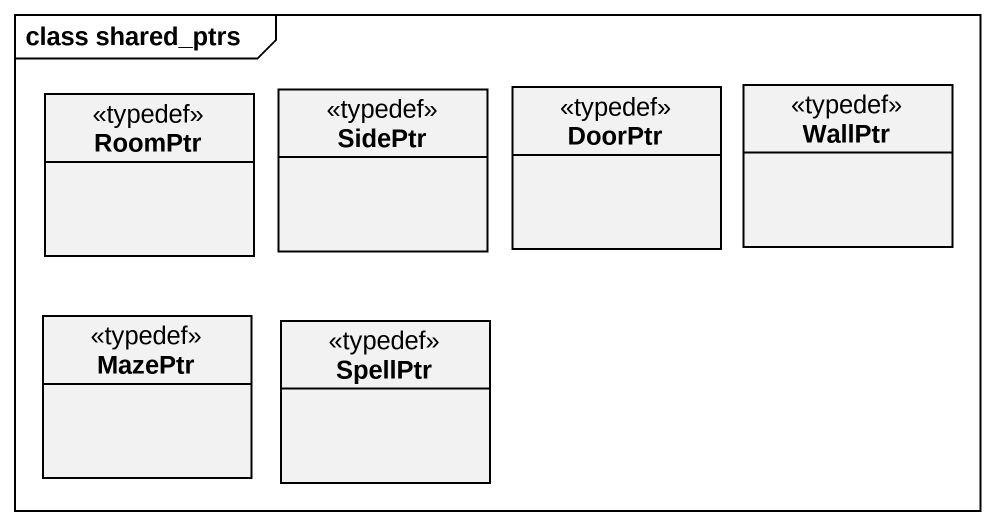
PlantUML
@startuml
mainframe class shared_ptrs
hide circle
hide empty members
class RoomPtr <<typedef>>
class SidePtr <<typedef>>
class DoorPtr <<typedef>>
class WallPtr <<typedef>>
class MazePtr <<typedef>>
class SpellPtr <<typedef>>
@enduml
